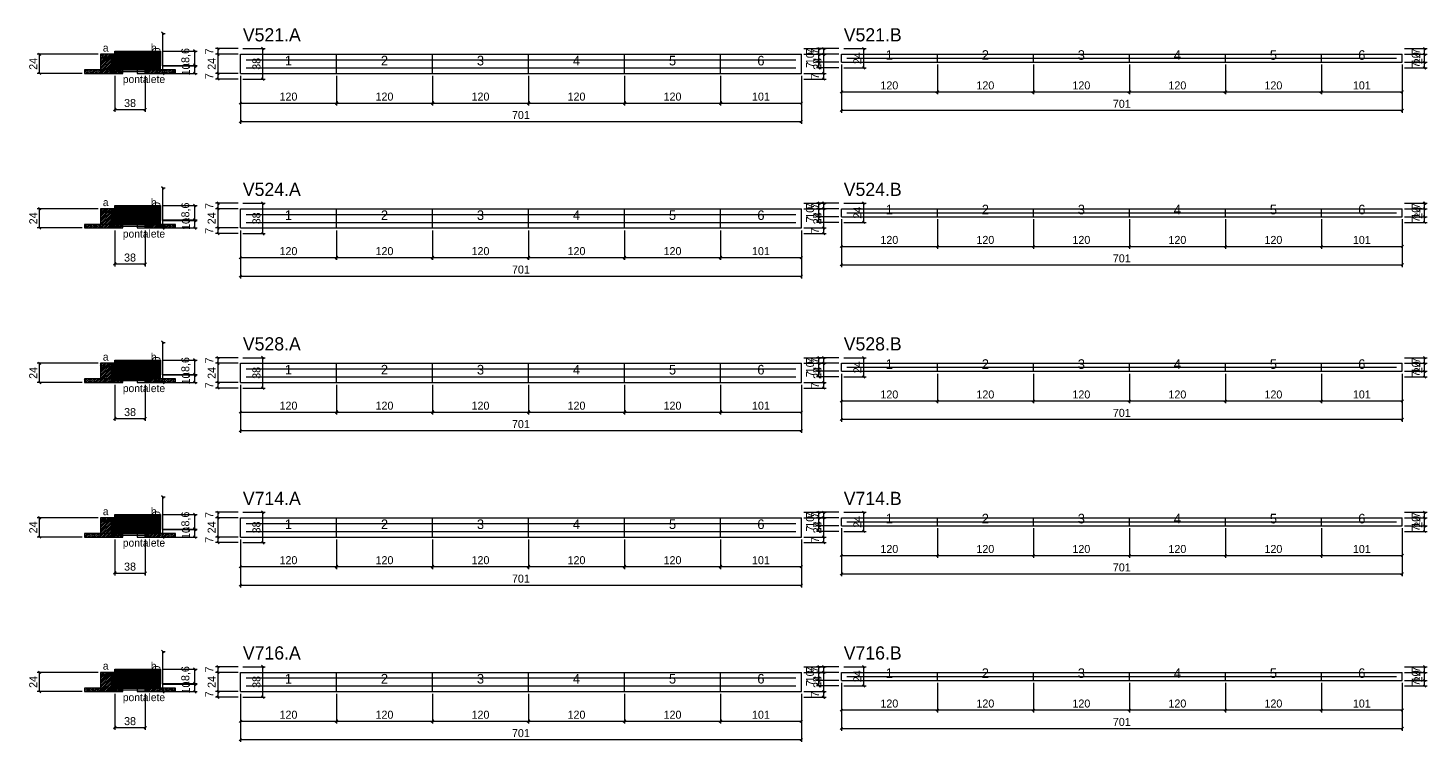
# Model space of a CAD drawing. Extents: x -10500 to 3070, y -6649 to 1250.
# Drawn here: x -69 to 1680, y -1631 to -739 of the extents above; entities that cross this region are included whole.
import ezdxf
from ezdxf.enums import TextEntityAlignment as Align

# ---------------------------------------------------------------- set-up
doc = ezdxf.new("R2010")
doc.units = 0
for name, color, linetype in [('5', 5, 'Continuous'), ('CONCRETO', 251, 'Continuous'), ('COTA', 241, 'Continuous'), ('detalhes', 7, 'Continuous'), ('ESTRUTURACAO', 7, 'Continuous'), ('Hachura', 251, 'Continuous'), ('Madeira', 126, 'Continuous'), ('NOMENCLATURA', 7, 'Continuous'), ('Painéis', 200, 'Continuous'), ('SARR_2.2x7', 40, 'Continuous')]:
    doc.layers.add(name, color=color, linetype=linetype)
doc.dimstyles.new('PAINEL', dxfattribs={"dimtxt": 10, "dimasz": 3, "dimexe": 3, "dimexo": 3, "dimgap": 3, "dimtad": 1, "dimblk": 'OBLIQUE', "dimblk1": 'OBLIQUE', "dimcen": 2.5, "dimclrd": 4, "dimclre": 4, "dimclrt": 240, "dimazin": 3, "dimtfac": 1, "dimtmove": 0, "dimatfit": 3})

# ---------------------------------------------------------------- blocks, each defined once
blk = doc.blocks.new('PAR_ESQ')
for p, q in [((-1, -1), (1, 1)), ((-1, 1), (1, -1))]:
    blk.add_line(p, q)
blk = doc.blocks.new('PAR_FUNDO_ESQ')
for p, q in [((-1, -1), (1, 1)), ((-1, 1), (1, -1))]:
    blk.add_line(p, q)
blk = doc.blocks.new('PAR_FUNDO_DIR')
for p, q in [((-1, -1), (1, 1)), ((-1, 1), (1, -1))]:
    blk.add_line(p, q)
blk = doc.blocks.new('par_int_esq')
for p, q in [((-1, -1), (1, 1)), ((-1, 1), (1, -1))]:
    blk.add_line(p, q)
blk = doc.blocks.new('par_int_dir')
for p, q in [((-1, -1), (1, 1)), ((-1, 1), (1, -1))]:
    blk.add_line(p, q)
blk = doc.blocks.new('_OBLIQUE')
at = {"color": 0, "linetype": 'BYBLOCK'}
blk.add_line((-0.5, -0.5), (0.5, 0.5), dxfattribs=at)

msp = doc.modelspace()

# ---------------------------------------------------------------- hatches: boundary and pattern name
at = {"layer": 'COTA'}
h = msp.add_hatch(dxfattribs=at)
h.set_pattern_fill('ANSI31', scale=0.4)
h.paths.add_polyline_path([(40, -788), (40, -768), (97, -768), (97, -786.6), (78, -786.6), (78, -788)])
h = msp.add_hatch(dxfattribs=at)
h.set_pattern_fill('ANSI31', scale=0.4)
h.paths.add_polyline_path([(40, -981), (40, -961), (97, -961), (97, -979.6), (78, -979.6), (78, -981)])
h = msp.add_hatch(dxfattribs=at)
h.set_pattern_fill('ANSI31', scale=0.4)
h.paths.add_polyline_path([(40, -1174), (40, -1154), (97, -1154), (97, -1172.6), (78, -1172.6), (78, -1174)])
h = msp.add_hatch(dxfattribs=at)
h.set_pattern_fill('ANSI31', scale=0.4)
h.paths.add_polyline_path([(40, -1367), (40, -1347), (97, -1347), (97, -1365.6), (78, -1365.6), (78, -1367)])
h = msp.add_hatch(dxfattribs=at)
h.set_pattern_fill('ANSI31', scale=0.4)
h.paths.add_polyline_path([(40, -1560), (40, -1540), (97, -1540), (97, -1558.6), (78, -1558.6), (78, -1560)])
at = {"layer": 'Hachura'}
h = msp.add_hatch(dxfattribs=at)
h.set_pattern_fill('ANSI31', scale=0.5)
h.paths.add_polyline_path([(22, -796), (36, -796), (36, -772), (22, -772)])
h = msp.add_hatch(dxfattribs=at)
h.set_pattern_fill('ANSI31', scale=0.5)
h.paths.add_polyline_path([(22, -776.4), (36, -776.4), (36, -772), (22, -772)])
h = msp.add_hatch(dxfattribs=at)
h.set_pattern_fill('SOLID')
h.paths.add_polyline_path([(36, -796), (40, -796), (40, -772), (36, -772)])
h = msp.add_hatch(dxfattribs=at)
h.set_pattern_fill('SOLID')
h.paths.add_polyline_path([(78, -796), (82, -796), (82, -786), (78, -786)])
h = msp.add_hatch(dxfattribs=at)
h.set_pattern_fill('SOLID')
h.paths.add_polyline_path([(78, -786), (97, -786), (97, -792), (78, -792)])
h = msp.add_hatch(dxfattribs=at)
h.set_pattern_fill('ANSI31', scale=0.5)
h.paths.add_polyline_path([(82, -796), (96, -796), (96, -786), (82, -786)])
h = msp.add_hatch(dxfattribs=at)
h.set_pattern_fill('ANSI31', scale=0.5)
h.paths.add_polyline_path([(82, -790.4), (96, -790.4), (96, -786), (82, -786)])
h = msp.add_hatch(dxfattribs=at)
h.set_pattern_fill('ANSI31', scale=0.5)
h.paths.add_polyline_path([(2, -796), (22, -796), (22, -791.6), (2, -791.6)])
h = msp.add_hatch(dxfattribs=at)
h.set_pattern_fill('SOLID')
h.paths.add_polyline_path([(40, -791.6), (78, -791.6), (78, -788), (40, -788)])
h = msp.add_hatch(dxfattribs=at)
h.set_pattern_fill('ANSI31', scale=0.5)
h.paths.add_polyline_path([(40, -796), (50, -796), (50, -791.6), (40, -791.6)])
h = msp.add_hatch(dxfattribs=at)
h.set_pattern_fill('ANSI31', scale=0.5)
h.paths.add_polyline_path([(96, -796), (116, -796), (116, -791.6), (96, -791.6)])
h = msp.add_hatch(dxfattribs=at)
h.set_pattern_fill('ANSI31', scale=0.5)
h.paths.add_polyline_path([(22, -989), (36, -989), (36, -965), (22, -965)])
h = msp.add_hatch(dxfattribs=at)
h.set_pattern_fill('ANSI31', scale=0.5)
h.paths.add_polyline_path([(22, -969.4), (36, -969.4), (36, -965), (22, -965)])
h = msp.add_hatch(dxfattribs=at)
h.set_pattern_fill('SOLID')
h.paths.add_polyline_path([(36, -989), (40, -989), (40, -965), (36, -965)])
h = msp.add_hatch(dxfattribs=at)
h.set_pattern_fill('SOLID')
h.paths.add_polyline_path([(78, -989), (82, -989), (82, -979), (78, -979)])
h = msp.add_hatch(dxfattribs=at)
h.set_pattern_fill('SOLID')
h.paths.add_polyline_path([(78, -979), (97, -979), (97, -985), (78, -985)])
h = msp.add_hatch(dxfattribs=at)
h.set_pattern_fill('ANSI31', scale=0.5)
h.paths.add_polyline_path([(82, -989), (96, -989), (96, -979), (82, -979)])
h = msp.add_hatch(dxfattribs=at)
h.set_pattern_fill('ANSI31', scale=0.5)
h.paths.add_polyline_path([(82, -983.4), (96, -983.4), (96, -979), (82, -979)])
h = msp.add_hatch(dxfattribs=at)
h.set_pattern_fill('ANSI31', scale=0.5)
h.paths.add_polyline_path([(2, -989), (22, -989), (22, -984.6), (2, -984.6)])
h = msp.add_hatch(dxfattribs=at)
h.set_pattern_fill('SOLID')
h.paths.add_polyline_path([(40, -984.6), (78, -984.6), (78, -981), (40, -981)])
h = msp.add_hatch(dxfattribs=at)
h.set_pattern_fill('ANSI31', scale=0.5)
h.paths.add_polyline_path([(40, -989), (50, -989), (50, -984.6), (40, -984.6)])
h = msp.add_hatch(dxfattribs=at)
h.set_pattern_fill('ANSI31', scale=0.5)
h.paths.add_polyline_path([(96, -989), (116, -989), (116, -984.6), (96, -984.6)])
h = msp.add_hatch(dxfattribs=at)
h.set_pattern_fill('ANSI31', scale=0.5)
h.paths.add_polyline_path([(22, -1182), (36, -1182), (36, -1158), (22, -1158)])
h = msp.add_hatch(dxfattribs=at)
h.set_pattern_fill('ANSI31', scale=0.5)
h.paths.add_polyline_path([(22, -1162.4), (36, -1162.4), (36, -1158), (22, -1158)])
h = msp.add_hatch(dxfattribs=at)
h.set_pattern_fill('SOLID')
h.paths.add_polyline_path([(36, -1182), (40, -1182), (40, -1158), (36, -1158)])
h = msp.add_hatch(dxfattribs=at)
h.set_pattern_fill('ANSI31', scale=0.5)
h.paths.add_polyline_path([(2, -1182), (22, -1182), (22, -1177.6), (2, -1177.6)])
h = msp.add_hatch(dxfattribs=at)
h.set_pattern_fill('SOLID')
h.paths.add_polyline_path([(40, -1177.6), (78, -1177.6), (78, -1174), (40, -1174)])
h = msp.add_hatch(dxfattribs=at)
h.set_pattern_fill('ANSI31', scale=0.5)
h.paths.add_polyline_path([(40, -1182), (50, -1182), (50, -1177.6), (40, -1177.6)])
h = msp.add_hatch(dxfattribs=at)
h.set_pattern_fill('SOLID')
h.paths.add_polyline_path([(78, -1182), (82, -1182), (82, -1172), (78, -1172)])
h = msp.add_hatch(dxfattribs=at)
h.set_pattern_fill('SOLID')
h.paths.add_polyline_path([(78, -1172), (97, -1172), (97, -1178), (78, -1178)])
h = msp.add_hatch(dxfattribs=at)
h.set_pattern_fill('ANSI31', scale=0.5)
h.paths.add_polyline_path([(82, -1182), (96, -1182), (96, -1172), (82, -1172)])
h = msp.add_hatch(dxfattribs=at)
h.set_pattern_fill('ANSI31', scale=0.5)
h.paths.add_polyline_path([(82, -1176.4), (96, -1176.4), (96, -1172), (82, -1172)])
h = msp.add_hatch(dxfattribs=at)
h.set_pattern_fill('ANSI31', scale=0.5)
h.paths.add_polyline_path([(96, -1182), (116, -1182), (116, -1177.6), (96, -1177.6)])
h = msp.add_hatch(dxfattribs=at)
h.set_pattern_fill('ANSI31', scale=0.5)
h.paths.add_polyline_path([(22, -1375), (36, -1375), (36, -1351), (22, -1351)])
h = msp.add_hatch(dxfattribs=at)
h.set_pattern_fill('ANSI31', scale=0.5)
h.paths.add_polyline_path([(22, -1355.4), (36, -1355.4), (36, -1351), (22, -1351)])
h = msp.add_hatch(dxfattribs=at)
h.set_pattern_fill('SOLID')
h.paths.add_polyline_path([(36, -1375), (40, -1375), (40, -1351), (36, -1351)])
h = msp.add_hatch(dxfattribs=at)
h.set_pattern_fill('ANSI31', scale=0.5)
h.paths.add_polyline_path([(2, -1375), (22, -1375), (22, -1370.6), (2, -1370.6)])
h = msp.add_hatch(dxfattribs=at)
h.set_pattern_fill('SOLID')
h.paths.add_polyline_path([(40, -1370.6), (78, -1370.6), (78, -1367), (40, -1367)])
h = msp.add_hatch(dxfattribs=at)
h.set_pattern_fill('ANSI31', scale=0.5)
h.paths.add_polyline_path([(40, -1375), (50, -1375), (50, -1370.6), (40, -1370.6)])
h = msp.add_hatch(dxfattribs=at)
h.set_pattern_fill('SOLID')
h.paths.add_polyline_path([(78, -1375), (82, -1375), (82, -1365), (78, -1365)])
h = msp.add_hatch(dxfattribs=at)
h.set_pattern_fill('SOLID')
h.paths.add_polyline_path([(78, -1365), (97, -1365), (97, -1371), (78, -1371)])
h = msp.add_hatch(dxfattribs=at)
h.set_pattern_fill('ANSI31', scale=0.5)
h.paths.add_polyline_path([(82, -1375), (96, -1375), (96, -1365), (82, -1365)])
h = msp.add_hatch(dxfattribs=at)
h.set_pattern_fill('ANSI31', scale=0.5)
h.paths.add_polyline_path([(82, -1369.4), (96, -1369.4), (96, -1365), (82, -1365)])
h = msp.add_hatch(dxfattribs=at)
h.set_pattern_fill('ANSI31', scale=0.5)
h.paths.add_polyline_path([(96, -1375), (116, -1375), (116, -1370.6), (96, -1370.6)])
h = msp.add_hatch(dxfattribs=at)
h.set_pattern_fill('ANSI31', scale=0.5)
h.paths.add_polyline_path([(22, -1568), (36, -1568), (36, -1544), (22, -1544)])
h = msp.add_hatch(dxfattribs=at)
h.set_pattern_fill('ANSI31', scale=0.5)
h.paths.add_polyline_path([(22, -1548.4), (36, -1548.4), (36, -1544), (22, -1544)])
h = msp.add_hatch(dxfattribs=at)
h.set_pattern_fill('SOLID')
h.paths.add_polyline_path([(36, -1568), (40, -1568), (40, -1544), (36, -1544)])
h = msp.add_hatch(dxfattribs=at)
h.set_pattern_fill('ANSI31', scale=0.5)
h.paths.add_polyline_path([(2, -1568), (22, -1568), (22, -1563.6), (2, -1563.6)])
h = msp.add_hatch(dxfattribs=at)
h.set_pattern_fill('SOLID')
h.paths.add_polyline_path([(40, -1563.6), (78, -1563.6), (78, -1560), (40, -1560)])
h = msp.add_hatch(dxfattribs=at)
h.set_pattern_fill('ANSI31', scale=0.5)
h.paths.add_polyline_path([(40, -1568), (50, -1568), (50, -1563.6), (40, -1563.6)])
h = msp.add_hatch(dxfattribs=at)
h.set_pattern_fill('SOLID')
h.paths.add_polyline_path([(78, -1568), (82, -1568), (82, -1558), (78, -1558)])
h = msp.add_hatch(dxfattribs=at)
h.set_pattern_fill('SOLID')
h.paths.add_polyline_path([(78, -1558), (97, -1558), (97, -1564), (78, -1564)])
h = msp.add_hatch(dxfattribs=at)
h.set_pattern_fill('ANSI31', scale=0.5)
h.paths.add_polyline_path([(82, -1568), (96, -1568), (96, -1558), (82, -1558)])
h = msp.add_hatch(dxfattribs=at)
h.set_pattern_fill('ANSI31', scale=0.5)
h.paths.add_polyline_path([(82, -1562.4), (96, -1562.4), (96, -1558), (82, -1558)])
h = msp.add_hatch(dxfattribs=at)
h.set_pattern_fill('ANSI31', scale=0.5)
h.paths.add_polyline_path([(96, -1568), (116, -1568), (116, -1563.6), (96, -1563.6)])
at = {"layer": 'HACHURACONCRETO'}
h = msp.add_hatch(dxfattribs=at)
h.set_pattern_fill('ANSI31', scale=0.3)
h.paths.add_polyline_path([(40, -791.6), (78, -791.6), (78, -786), (40, -786)])
h = msp.add_hatch(dxfattribs=at)
h.set_pattern_fill('ANSI31', scale=0.3)
h.paths.add_polyline_path([(40, -984.6), (78, -984.6), (78, -979), (40, -979)])
h = msp.add_hatch(dxfattribs=at)
h.set_pattern_fill('ANSI31', scale=0.3)
h.paths.add_polyline_path([(40, -1177.6), (78, -1177.6), (78, -1172), (40, -1172)])
h = msp.add_hatch(dxfattribs=at)
h.set_pattern_fill('ANSI31', scale=0.3)
h.paths.add_polyline_path([(40, -1370.6), (78, -1370.6), (78, -1365), (40, -1365)])
h = msp.add_hatch(dxfattribs=at)
h.set_pattern_fill('ANSI31', scale=0.3)
h.paths.add_polyline_path([(40, -1563.6), (78, -1563.6), (78, -1558), (40, -1558)])

# ---------------------------------------------------------------- linework, layer by layer
at = {"layer": 'BARRA_ANCORAGEM'}
for p, q in [((40, -788.3), (78, -788.3)), ((40, -790.3), (40, -788.3)), ((40, -790.3), (78, -790.3)), ((40, -791.7), (78, -791.7)), ((40, -793.7), (40, -791.7)), ((40, -793.7), (78, -793.7)), ((78, -790.3), (78, -788.3)), ((78, -793.7), (78, -791.7)), ((40, -981.3), (78, -981.3)), ((40, -983.3), (40, -981.3)), ((40, -983.3), (78, -983.3)), ((40, -984.7), (78, -984.7)), ((40, -986.7), (40, -984.7)), ((40, -986.7), (78, -986.7)), ((78, -983.3), (78, -981.3)), ((78, -986.7), (78, -984.7)), ((40, -1174.3), (78, -1174.3)), ((40, -1176.3), (40, -1174.3)), ((40, -1176.3), (78, -1176.3)), ((40, -1177.7), (78, -1177.7)), ((40, -1179.7), (40, -1177.7)), ((40, -1179.7), (78, -1179.7)), ((78, -1176.3), (78, -1174.3)), ((78, -1179.7), (78, -1177.7)), ((40, -1367.3), (78, -1367.3)), ((40, -1369.3), (40, -1367.3)), ((40, -1369.3), (78, -1369.3)), ((40, -1370.7), (78, -1370.7)), ((40, -1372.7), (40, -1370.7)), ((40, -1372.7), (78, -1372.7)), ((78, -1369.3), (78, -1367.3)), ((78, -1372.7), (78, -1370.7)), ((40, -1560.3), (78, -1560.3)), ((40, -1562.3), (40, -1560.3)), ((40, -1562.3), (78, -1562.3)), ((40, -1563.7), (78, -1563.7)), ((40, -1565.7), (40, -1563.7)), ((40, -1565.7), (78, -1565.7)), ((78, -1562.3), (78, -1560.3)), ((78, -1565.7), (78, -1563.7))]:
    msp.add_line(p, q, dxfattribs=at)
at = {"layer": 'CONCRETO'}
for points in [[(40, -788), (40, -768), (97, -768), (97, -786.6), (78, -786.6), (78, -788)], [(40, -981), (40, -961), (97, -961), (97, -979.6), (78, -979.6), (78, -981)], [(40, -1174), (40, -1154), (97, -1154), (97, -1172.6), (78, -1172.6), (78, -1174)], [(40, -1367), (40, -1347), (97, -1347), (97, -1365.6), (78, -1365.6), (78, -1367)], [(40, -1560), (40, -1540), (97, -1540), (97, -1558.6), (78, -1558.6), (78, -1560)]]:
    msp.add_lwpolyline(points, close=True, dxfattribs=at)
at = {"layer": 'HACHURACONCRETO'}
for points in [[(40, -791.6), (78, -791.6), (78, -786), (40, -786)], [(40, -984.6), (78, -984.6), (78, -979), (40, -979)], [(40, -1177.6), (78, -1177.6), (78, -1172), (40, -1172)], [(40, -1370.6), (78, -1370.6), (78, -1365), (40, -1365)], [(40, -1563.6), (78, -1563.6), (78, -1558), (40, -1558)]]:
    msp.add_lwpolyline(points, close=True, dxfattribs=at)
at = {"layer": 'Madeira'}
for points in [[(22, -796), (36, -796), (36, -772), (22, -772)], [(22, -776.4), (36, -776.4), (36, -772), (22, -772)], [(82, -796), (96, -796), (96, -786), (82, -786)], [(82, -790.4), (96, -790.4), (96, -786), (82, -786)], [(2, -796), (22, -796), (22, -791.6), (2, -791.6)], [(22, -796), (36, -796), (36, -791.6), (22, -791.6)], [(40, -796), (50, -796), (50, -791.6), (40, -791.6)], [(68, -796), (78, -796), (78, -791.6), (68, -791.6)], [(96, -796), (116, -796), (116, -791.6), (96, -791.6)], [(22, -989), (36, -989), (36, -965), (22, -965)], [(22, -969.4), (36, -969.4), (36, -965), (22, -965)], [(82, -989), (96, -989), (96, -979), (82, -979)], [(82, -983.4), (96, -983.4), (96, -979), (82, -979)], [(2, -989), (22, -989), (22, -984.6), (2, -984.6)], [(22, -989), (36, -989), (36, -984.6), (22, -984.6)], [(40, -989), (50, -989), (50, -984.6), (40, -984.6)], [(68, -989), (78, -989), (78, -984.6), (68, -984.6)], [(96, -989), (116, -989), (116, -984.6), (96, -984.6)], [(22, -1182), (36, -1182), (36, -1158), (22, -1158)], [(22, -1162.4), (36, -1162.4), (36, -1158), (22, -1158)], [(2, -1182), (22, -1182), (22, -1177.6), (2, -1177.6)], [(22, -1182), (36, -1182), (36, -1177.6), (22, -1177.6)], [(40, -1182), (50, -1182), (50, -1177.6), (40, -1177.6)], [(68, -1182), (78, -1182), (78, -1177.6), (68, -1177.6)], [(82, -1182), (96, -1182), (96, -1172), (82, -1172)], [(82, -1176.4), (96, -1176.4), (96, -1172), (82, -1172)], [(96, -1182), (116, -1182), (116, -1177.6), (96, -1177.6)], [(22, -1375), (36, -1375), (36, -1351), (22, -1351)], [(22, -1355.4), (36, -1355.4), (36, -1351), (22, -1351)], [(2, -1375), (22, -1375), (22, -1370.6), (2, -1370.6)], [(22, -1375), (36, -1375), (36, -1370.6), (22, -1370.6)], [(40, -1375), (50, -1375), (50, -1370.6), (40, -1370.6)], [(68, -1375), (78, -1375), (78, -1370.6), (68, -1370.6)], [(82, -1375), (96, -1375), (96, -1365), (82, -1365)], [(82, -1369.4), (96, -1369.4), (96, -1365), (82, -1365)], [(96, -1375), (116, -1375), (116, -1370.6), (96, -1370.6)], [(22, -1568), (36, -1568), (36, -1544), (22, -1544)], [(22, -1548.4), (36, -1548.4), (36, -1544), (22, -1544)], [(2, -1568), (22, -1568), (22, -1563.6), (2, -1563.6)], [(22, -1568), (36, -1568), (36, -1563.6), (22, -1563.6)], [(40, -1568), (50, -1568), (50, -1563.6), (40, -1563.6)], [(68, -1568), (78, -1568), (78, -1563.6), (68, -1563.6)], [(82, -1568), (96, -1568), (96, -1558), (82, -1558)], [(82, -1562.4), (96, -1562.4), (96, -1558), (82, -1558)], [(96, -1568), (116, -1568), (116, -1563.6), (96, -1563.6)]]:
    msp.add_lwpolyline(points, close=True, dxfattribs=at)
at = {"layer": 'Painéis'}
for p, q in [((197, -772), (317, -772)), ((197, -796), (197, -772)), ((317, -796), (317, -772)), ((317, -796), (317, -772)), ((317, -772), (437, -772)), ((317, -796), (317, -772)), ((437, -796), (437, -772)), ((437, -796), (437, -772)), ((437, -772), (557, -772)), ((437, -796), (437, -772)), ((557, -796), (557, -772)), ((557, -796), (557, -772)), ((557, -772), (677, -772)), ((557, -796), (557, -772)), ((677, -796), (677, -772)), ((677, -796), (677, -772)), ((677, -772), (797, -772)), ((677, -796), (677, -772)), ((797, -796), (797, -772)), ((797, -796), (797, -772)), ((797, -772), (898, -772)), ((797, -796), (797, -772)), ((898, -796), (898, -772)), ((948, -772), (1068, -772)), ((948, -782), (948, -772)), ((948, -782), (1068, -782)), ((1068, -782), (1068, -772)), ((1068, -782), (1068, -772)), ((1068, -772), (1188, -772)), ((1068, -782), (1068, -772)), ((1068, -782), (1188, -782)), ((1188, -782), (1188, -772)), ((1188, -782), (1188, -772)), ((1188, -772), (1308, -772)), ((1188, -782), (1188, -772)), ((1188, -782), (1308, -782)), ((1308, -782), (1308, -772)), ((1308, -782), (1308, -772)), ((1308, -772), (1428, -772)), ((1308, -782), (1308, -772)), ((1308, -782), (1428, -782)), ((1428, -782), (1428, -772)), ((1428, -782), (1428, -772)), ((1428, -772), (1548, -772)), ((1428, -782), (1428, -772)), ((1428, -782), (1548, -782)), ((1548, -782), (1548, -772)), ((1548, -782), (1548, -772)), ((1548, -772), (1649, -772)), ((1548, -782), (1548, -772)), ((1548, -782), (1649, -782)), ((1649, -782), (1649, -772)), ((197, -796), (317, -796)), ((317, -796), (437, -796)), ((437, -796), (557, -796)), ((557, -796), (677, -796)), ((677, -796), (797, -796)), ((797, -796), (898, -796)), ((197, -965), (317, -965)), ((197, -989), (197, -965)), ((317, -989), (317, -965)), ((317, -989), (317, -965)), ((317, -965), (437, -965)), ((317, -989), (317, -965)), ((437, -989), (437, -965)), ((437, -989), (437, -965)), ((437, -965), (557, -965)), ((437, -989), (437, -965)), ((557, -989), (557, -965)), ((557, -989), (557, -965)), ((557, -965), (677, -965)), ((557, -989), (557, -965)), ((677, -989), (677, -965)), ((677, -989), (677, -965)), ((677, -965), (797, -965)), ((677, -989), (677, -965)), ((797, -989), (797, -965)), ((797, -989), (797, -965)), ((797, -965), (898, -965)), ((797, -989), (797, -965)), ((898, -989), (898, -965)), ((948, -965), (1068, -965)), ((948, -975), (948, -965)), ((948, -975), (1068, -975)), ((1068, -975), (1068, -965)), ((1068, -975), (1068, -965)), ((1068, -965), (1188, -965)), ((1068, -975), (1068, -965)), ((1068, -975), (1188, -975)), ((1188, -975), (1188, -965)), ((1188, -975), (1188, -965)), ((1188, -965), (1308, -965)), ((1188, -975), (1188, -965)), ((1188, -975), (1308, -975)), ((1308, -975), (1308, -965)), ((1308, -975), (1308, -965)), ((1308, -965), (1428, -965)), ((1308, -975), (1308, -965)), ((1308, -975), (1428, -975)), ((1428, -975), (1428, -965)), ((1428, -975), (1428, -965)), ((1428, -965), (1548, -965)), ((1428, -975), (1428, -965)), ((1428, -975), (1548, -975)), ((1548, -975), (1548, -965)), ((1548, -975), (1548, -965)), ((1548, -965), (1649, -965)), ((1548, -975), (1548, -965)), ((1548, -975), (1649, -975)), ((1649, -975), (1649, -965)), ((197, -989), (317, -989)), ((317, -989), (437, -989)), ((437, -989), (557, -989)), ((557, -989), (677, -989)), ((677, -989), (797, -989)), ((797, -989), (898, -989)), ((197, -1158), (317, -1158)), ((197, -1182), (197, -1158)), ((317, -1182), (317, -1158)), ((317, -1182), (317, -1158)), ((317, -1158), (437, -1158)), ((317, -1182), (317, -1158)), ((437, -1182), (437, -1158)), ((437, -1182), (437, -1158)), ((437, -1158), (557, -1158)), ((437, -1182), (437, -1158)), ((557, -1182), (557, -1158)), ((557, -1182), (557, -1158)), ((557, -1158), (677, -1158)), ((557, -1182), (557, -1158)), ((677, -1182), (677, -1158)), ((677, -1182), (677, -1158)), ((677, -1158), (797, -1158)), ((677, -1182), (677, -1158)), ((797, -1182), (797, -1158)), ((797, -1182), (797, -1158)), ((797, -1158), (898, -1158)), ((797, -1182), (797, -1158)), ((898, -1182), (898, -1158)), ((948, -1158), (1068, -1158)), ((948, -1168), (948, -1158)), ((948, -1168), (1068, -1168)), ((1068, -1168), (1068, -1158)), ((1068, -1168), (1068, -1158)), ((1068, -1158), (1188, -1158)), ((1068, -1168), (1068, -1158)), ((1068, -1168), (1188, -1168)), ((1188, -1168), (1188, -1158)), ((1188, -1168), (1188, -1158)), ((1188, -1158), (1308, -1158)), ((1188, -1168), (1188, -1158)), ((1188, -1168), (1308, -1168)), ((1308, -1168), (1308, -1158)), ((1308, -1168), (1308, -1158)), ((1308, -1158), (1428, -1158)), ((1308, -1168), (1308, -1158)), ((1308, -1168), (1428, -1168)), ((1428, -1168), (1428, -1158)), ((1428, -1168), (1428, -1158)), ((1428, -1158), (1548, -1158)), ((1428, -1168), (1428, -1158)), ((1428, -1168), (1548, -1168)), ((1548, -1168), (1548, -1158)), ((1548, -1168), (1548, -1158)), ((1548, -1158), (1649, -1158)), ((1548, -1168), (1548, -1158)), ((1548, -1168), (1649, -1168)), ((1649, -1168), (1649, -1158)), ((197, -1182), (317, -1182)), ((317, -1182), (437, -1182)), ((437, -1182), (557, -1182)), ((557, -1182), (677, -1182)), ((677, -1182), (797, -1182)), ((797, -1182), (898, -1182)), ((197, -1351), (317, -1351)), ((197, -1375), (197, -1351)), ((317, -1375), (317, -1351)), ((317, -1375), (317, -1351)), ((317, -1351), (437, -1351)), ((317, -1375), (317, -1351)), ((437, -1375), (437, -1351)), ((437, -1375), (437, -1351)), ((437, -1351), (557, -1351)), ((437, -1375), (437, -1351)), ((557, -1375), (557, -1351)), ((557, -1375), (557, -1351)), ((557, -1351), (677, -1351)), ((557, -1375), (557, -1351)), ((677, -1375), (677, -1351)), ((677, -1375), (677, -1351)), ((677, -1351), (797, -1351)), ((677, -1375), (677, -1351)), ((797, -1375), (797, -1351)), ((797, -1375), (797, -1351)), ((797, -1351), (898, -1351)), ((797, -1375), (797, -1351)), ((898, -1375), (898, -1351)), ((948, -1351), (1068, -1351)), ((948, -1361), (948, -1351)), ((948, -1361), (1068, -1361)), ((1068, -1361), (1068, -1351)), ((1068, -1361), (1068, -1351)), ((1068, -1351), (1188, -1351)), ((1068, -1361), (1068, -1351)), ((1068, -1361), (1188, -1361)), ((1188, -1361), (1188, -1351)), ((1188, -1361), (1188, -1351)), ((1188, -1351), (1308, -1351)), ((1188, -1361), (1188, -1351)), ((1188, -1361), (1308, -1361)), ((1308, -1361), (1308, -1351)), ((1308, -1361), (1308, -1351)), ((1308, -1351), (1428, -1351)), ((1308, -1361), (1308, -1351)), ((1308, -1361), (1428, -1361)), ((1428, -1361), (1428, -1351)), ((1428, -1361), (1428, -1351)), ((1428, -1351), (1548, -1351)), ((1428, -1361), (1428, -1351)), ((1428, -1361), (1548, -1361)), ((1548, -1361), (1548, -1351)), ((1548, -1361), (1548, -1351)), ((1548, -1351), (1649, -1351)), ((1548, -1361), (1548, -1351)), ((1548, -1361), (1649, -1361)), ((1649, -1361), (1649, -1351)), ((197, -1375), (317, -1375)), ((317, -1375), (437, -1375)), ((437, -1375), (557, -1375)), ((557, -1375), (677, -1375)), ((677, -1375), (797, -1375)), ((797, -1375), (898, -1375)), ((197, -1544), (317, -1544)), ((197, -1568), (197, -1544)), ((317, -1568), (317, -1544)), ((317, -1568), (317, -1544)), ((317, -1544), (437, -1544)), ((317, -1568), (317, -1544)), ((437, -1568), (437, -1544)), ((437, -1568), (437, -1544)), ((437, -1544), (557, -1544)), ((437, -1568), (437, -1544)), ((557, -1568), (557, -1544)), ((557, -1568), (557, -1544)), ((557, -1544), (677, -1544)), ((557, -1568), (557, -1544)), ((677, -1568), (677, -1544)), ((677, -1568), (677, -1544)), ((677, -1544), (797, -1544)), ((677, -1568), (677, -1544)), ((797, -1568), (797, -1544)), ((797, -1568), (797, -1544)), ((797, -1544), (898, -1544)), ((797, -1568), (797, -1544)), ((898, -1568), (898, -1544)), ((948, -1544), (1068, -1544)), ((948, -1554), (948, -1544)), ((948, -1554), (1068, -1554)), ((1068, -1554), (1068, -1544)), ((1068, -1554), (1068, -1544)), ((1068, -1544), (1188, -1544)), ((1068, -1554), (1068, -1544)), ((1068, -1554), (1188, -1554)), ((1188, -1554), (1188, -1544)), ((1188, -1554), (1188, -1544)), ((1188, -1544), (1308, -1544)), ((1188, -1554), (1188, -1544)), ((1188, -1554), (1308, -1554)), ((1308, -1554), (1308, -1544)), ((1308, -1554), (1308, -1544)), ((1308, -1544), (1428, -1544)), ((1308, -1554), (1308, -1544)), ((1308, -1554), (1428, -1554)), ((1428, -1554), (1428, -1544)), ((1428, -1554), (1428, -1544)), ((1428, -1544), (1548, -1544)), ((1428, -1554), (1428, -1544)), ((1428, -1554), (1548, -1554)), ((1548, -1554), (1548, -1544)), ((1548, -1554), (1548, -1544)), ((1548, -1544), (1649, -1544)), ((1548, -1554), (1548, -1544)), ((1548, -1554), (1649, -1554)), ((1649, -1554), (1649, -1544)), ((197, -1568), (317, -1568)), ((317, -1568), (437, -1568)), ((437, -1568), (557, -1568)), ((557, -1568), (677, -1568)), ((677, -1568), (797, -1568)), ((797, -1568), (898, -1568))]:
    msp.add_line(p, q, dxfattribs=at)
for points in [[(36, -796), (40, -796), (40, -772), (36, -772)], [(78, -796), (82, -796), (82, -786), (78, -786)], [(78, -786), (97, -786), (97, -786.6), (78, -786.6)], [(40, -791.6), (78, -791.6), (78, -788), (40, -788)], [(36, -989), (40, -989), (40, -965), (36, -965)], [(78, -989), (82, -989), (82, -979), (78, -979)], [(78, -979), (97, -979), (97, -979.6), (78, -979.6)], [(40, -984.6), (78, -984.6), (78, -981), (40, -981)], [(36, -1182), (40, -1182), (40, -1158), (36, -1158)], [(40, -1177.6), (78, -1177.6), (78, -1174), (40, -1174)], [(78, -1182), (82, -1182), (82, -1172), (78, -1172)], [(78, -1172), (97, -1172), (97, -1172.6), (78, -1172.6)], [(36, -1375), (40, -1375), (40, -1351), (36, -1351)], [(40, -1370.6), (78, -1370.6), (78, -1367), (40, -1367)], [(78, -1375), (82, -1375), (82, -1365), (78, -1365)], [(78, -1365), (97, -1365), (97, -1365.6), (78, -1365.6)], [(36, -1568), (40, -1568), (40, -1544), (36, -1544)], [(40, -1563.6), (78, -1563.6), (78, -1560), (40, -1560)], [(78, -1568), (82, -1568), (82, -1558), (78, -1558)], [(78, -1558), (97, -1558), (97, -1558.6), (78, -1558.6)]]:
    msp.add_lwpolyline(points, close=True, dxfattribs=at)
at = {"layer": 'SARR_2.2x7'}
for points in [[(204, -779), (317, -779)], [(204, -779), (317, -779)], [(317, -779), (437, -779)], [(317, -779), (437, -779)], [(437, -779), (557, -779)], [(437, -779), (557, -779)], [(557, -779), (677, -779)], [(557, -779), (677, -779)], [(677, -779), (797, -779)], [(677, -779), (797, -779)], [(797, -779), (891, -779)], [(797, -779), (891, -779)], [(955, -777), (1068, -777)], [(955, -777), (1068, -777)], [(1068, -777), (1188, -777)], [(1068, -777), (1188, -777)], [(1188, -777), (1308, -777)], [(1188, -777), (1308, -777)], [(1308, -777), (1428, -777)], [(1308, -777), (1428, -777)], [(1428, -777), (1548, -777)], [(1428, -777), (1548, -777)], [(1548, -777), (1642, -777)], [(1548, -777), (1642, -777)], [(204, -789), (317, -789)], [(204, -789), (317, -789)], [(317, -789), (437, -789)], [(317, -789), (437, -789)], [(437, -789), (557, -789)], [(437, -789), (557, -789)], [(557, -789), (677, -789)], [(557, -789), (677, -789)], [(677, -789), (797, -789)], [(677, -789), (797, -789)], [(797, -789), (891, -789)], [(797, -789), (891, -789)], [(204, -972), (317, -972)], [(204, -972), (317, -972)], [(317, -972), (437, -972)], [(317, -972), (437, -972)], [(437, -972), (557, -972)], [(437, -972), (557, -972)], [(557, -972), (677, -972)], [(557, -972), (677, -972)], [(677, -972), (797, -972)], [(677, -972), (797, -972)], [(797, -972), (891, -972)], [(797, -972), (891, -972)], [(955, -970), (1068, -970)], [(955, -970), (1068, -970)], [(1068, -970), (1188, -970)], [(1068, -970), (1188, -970)], [(1188, -970), (1308, -970)], [(1188, -970), (1308, -970)], [(1308, -970), (1428, -970)], [(1308, -970), (1428, -970)], [(1428, -970), (1548, -970)], [(1428, -970), (1548, -970)], [(1548, -970), (1642, -970)], [(1548, -970), (1642, -970)], [(204, -982), (317, -982)], [(204, -982), (317, -982)], [(317, -982), (437, -982)], [(317, -982), (437, -982)], [(437, -982), (557, -982)], [(437, -982), (557, -982)], [(557, -982), (677, -982)], [(557, -982), (677, -982)], [(677, -982), (797, -982)], [(677, -982), (797, -982)], [(797, -982), (891, -982)], [(797, -982), (891, -982)], [(204, -1165), (317, -1165)], [(204, -1165), (317, -1165)], [(317, -1165), (437, -1165)], [(317, -1165), (437, -1165)], [(437, -1165), (557, -1165)], [(437, -1165), (557, -1165)], [(557, -1165), (677, -1165)], [(557, -1165), (677, -1165)], [(677, -1165), (797, -1165)], [(677, -1165), (797, -1165)], [(797, -1165), (891, -1165)], [(797, -1165), (891, -1165)], [(955, -1163), (1068, -1163)], [(955, -1163), (1068, -1163)], [(1068, -1163), (1188, -1163)], [(1068, -1163), (1188, -1163)], [(1188, -1163), (1308, -1163)], [(1188, -1163), (1308, -1163)], [(1308, -1163), (1428, -1163)], [(1308, -1163), (1428, -1163)], [(1428, -1163), (1548, -1163)], [(1428, -1163), (1548, -1163)], [(1548, -1163), (1642, -1163)], [(1548, -1163), (1642, -1163)], [(204, -1175), (317, -1175)], [(204, -1175), (317, -1175)], [(317, -1175), (437, -1175)], [(317, -1175), (437, -1175)], [(437, -1175), (557, -1175)], [(437, -1175), (557, -1175)], [(557, -1175), (677, -1175)], [(557, -1175), (677, -1175)], [(677, -1175), (797, -1175)], [(677, -1175), (797, -1175)], [(797, -1175), (891, -1175)], [(797, -1175), (891, -1175)], [(204, -1358), (317, -1358)], [(204, -1358), (317, -1358)], [(317, -1358), (437, -1358)], [(317, -1358), (437, -1358)], [(437, -1358), (557, -1358)], [(437, -1358), (557, -1358)], [(557, -1358), (677, -1358)], [(557, -1358), (677, -1358)], [(677, -1358), (797, -1358)], [(677, -1358), (797, -1358)], [(797, -1358), (891, -1358)], [(797, -1358), (891, -1358)], [(955, -1356), (1068, -1356)], [(955, -1356), (1068, -1356)], [(1068, -1356), (1188, -1356)], [(1068, -1356), (1188, -1356)], [(1188, -1356), (1308, -1356)], [(1188, -1356), (1308, -1356)], [(1308, -1356), (1428, -1356)], [(1308, -1356), (1428, -1356)], [(1428, -1356), (1548, -1356)], [(1428, -1356), (1548, -1356)], [(1548, -1356), (1642, -1356)], [(1548, -1356), (1642, -1356)], [(204, -1368), (317, -1368)], [(204, -1368), (317, -1368)], [(317, -1368), (437, -1368)], [(317, -1368), (437, -1368)], [(437, -1368), (557, -1368)], [(437, -1368), (557, -1368)], [(557, -1368), (677, -1368)], [(557, -1368), (677, -1368)], [(677, -1368), (797, -1368)], [(677, -1368), (797, -1368)], [(797, -1368), (891, -1368)], [(797, -1368), (891, -1368)], [(204, -1551), (317, -1551)], [(204, -1551), (317, -1551)], [(317, -1551), (437, -1551)], [(317, -1551), (437, -1551)], [(437, -1551), (557, -1551)], [(437, -1551), (557, -1551)], [(557, -1551), (677, -1551)], [(557, -1551), (677, -1551)], [(677, -1551), (797, -1551)], [(677, -1551), (797, -1551)], [(797, -1551), (891, -1551)], [(797, -1551), (891, -1551)], [(955, -1549), (1068, -1549)], [(955, -1549), (1068, -1549)], [(1068, -1549), (1188, -1549)], [(1068, -1549), (1188, -1549)], [(1188, -1549), (1308, -1549)], [(1188, -1549), (1308, -1549)], [(1308, -1549), (1428, -1549)], [(1308, -1549), (1428, -1549)], [(1428, -1549), (1548, -1549)], [(1428, -1549), (1548, -1549)], [(1548, -1549), (1642, -1549)], [(1548, -1549), (1642, -1549)], [(204, -1561), (317, -1561)], [(204, -1561), (317, -1561)], [(317, -1561), (437, -1561)], [(317, -1561), (437, -1561)], [(437, -1561), (557, -1561)], [(437, -1561), (557, -1561)], [(557, -1561), (677, -1561)], [(557, -1561), (677, -1561)], [(677, -1561), (797, -1561)], [(677, -1561), (797, -1561)], [(797, -1561), (891, -1561)], [(797, -1561), (891, -1561)]]:
    msp.add_lwpolyline(points, dxfattribs=at)
at = {"layer": 'SARRAFO_2_2X7'}
for p, q in [((36, -781.2), (36, -776.8)), ((36, -776.8), (40, -776.8)), ((36, -781.2), (40, -781.2)), ((36, -791.2), (36, -786.8)), ((36, -786.8), (40, -786.8)), ((40, -781.2), (40, -776.8)), ((40, -791.2), (40, -786.8)), ((36, -791.2), (40, -791.2)), ((78, -793.2), (78, -788.8)), ((78, -788.8), (82, -788.8)), ((78, -793.2), (82, -793.2)), ((82, -793.2), (82, -788.8)), ((36, -974.2), (36, -969.8)), ((36, -969.8), (40, -969.8)), ((36, -974.2), (40, -974.2)), ((40, -974.2), (40, -969.8)), ((36, -984.2), (36, -979.8)), ((36, -979.8), (40, -979.8)), ((36, -984.2), (40, -984.2)), ((40, -984.2), (40, -979.8)), ((78, -986.2), (78, -981.8)), ((78, -981.8), (82, -981.8)), ((78, -986.2), (82, -986.2)), ((82, -986.2), (82, -981.8)), ((36, -1167.2), (36, -1162.8)), ((36, -1162.8), (40, -1162.8)), ((36, -1167.2), (40, -1167.2)), ((40, -1167.2), (40, -1162.8)), ((36, -1177.2), (36, -1172.8)), ((36, -1172.8), (40, -1172.8)), ((36, -1177.2), (40, -1177.2)), ((40, -1177.2), (40, -1172.8)), ((78, -1179.2), (78, -1174.8)), ((78, -1174.8), (82, -1174.8)), ((78, -1179.2), (82, -1179.2)), ((82, -1179.2), (82, -1174.8)), ((36, -1360.2), (36, -1355.8)), ((36, -1355.8), (40, -1355.8)), ((36, -1360.2), (40, -1360.2)), ((40, -1360.2), (40, -1355.8)), ((36, -1370.2), (36, -1365.8)), ((36, -1365.8), (40, -1365.8)), ((36, -1370.2), (40, -1370.2)), ((40, -1370.2), (40, -1365.8)), ((78, -1372.2), (78, -1367.8)), ((78, -1367.8), (82, -1367.8)), ((78, -1372.2), (82, -1372.2)), ((82, -1372.2), (82, -1367.8)), ((36, -1553.2), (36, -1548.8)), ((36, -1548.8), (40, -1548.8)), ((36, -1553.2), (40, -1553.2)), ((40, -1553.2), (40, -1548.8)), ((36, -1563.2), (36, -1558.8)), ((36, -1558.8), (40, -1558.8)), ((36, -1563.2), (40, -1563.2)), ((40, -1563.2), (40, -1558.8)), ((78, -1565.2), (78, -1560.8)), ((78, -1560.8), (82, -1560.8)), ((78, -1565.2), (82, -1565.2)), ((82, -1565.2), (82, -1560.8))]:
    msp.add_line(p, q, dxfattribs=at)

# ---------------------------------------------------------------- block references
at = {"layer": 'Painéis'}
for name, p in [('par_int_esq', (40, -781)), ('PAR_FUNDO_ESQ', (40, -786)), ('par_int_dir', (78, -781)), ('PAR_FUNDO_DIR', (78, -786)), ('PAR_ESQ', (36, -791)), ('par_int_esq', (40, -974)), ('PAR_FUNDO_ESQ', (40, -979)), ('par_int_dir', (78, -974)), ('PAR_FUNDO_DIR', (78, -979)), ('PAR_ESQ', (36, -984)), ('par_int_esq', (40, -1167)), ('PAR_FUNDO_ESQ', (40, -1172)), ('par_int_dir', (78, -1167)), ('PAR_FUNDO_DIR', (78, -1172)), ('PAR_ESQ', (36, -1177)), ('par_int_esq', (40, -1360)), ('par_int_dir', (78, -1360)), ('PAR_ESQ', (36, -1370)), ('PAR_FUNDO_ESQ', (40, -1365)), ('PAR_FUNDO_DIR', (78, -1365)), ('par_int_esq', (40, -1553)), ('par_int_dir', (78, -1553)), ('PAR_ESQ', (36, -1563)), ('PAR_FUNDO_ESQ', (40, -1558)), ('PAR_FUNDO_DIR', (78, -1558))]:
    msp.add_blockref(name, p, dxfattribs=at)

# ---------------------------------------------------------------- texts
at = {"layer": '5'}
for s, p in [('1', (1008, -773)), ('2', (1128, -773)), ('3', (1248, -773)), ('4', (1368, -773)), ('5', (1488, -773)), ('6', (1598.5, -773)), ('1', (257, -780)), ('2', (377, -780)), ('3', (497, -780)), ('4', (617, -780)), ('5', (737, -780)), ('6', (847.5, -780)), ('1', (1008, -966)), ('2', (1128, -966)), ('3', (1248, -966)), ('4', (1368, -966)), ('5', (1488, -966)), ('6', (1598.5, -966)), ('1', (257, -973)), ('2', (377, -973)), ('3', (497, -973)), ('4', (617, -973)), ('5', (737, -973)), ('6', (847.5, -973)), ('1', (1008, -1159)), ('2', (1128, -1159)), ('3', (1248, -1159)), ('4', (1368, -1159)), ('5', (1488, -1159)), ('6', (1598.5, -1159)), ('1', (257, -1166)), ('2', (377, -1166)), ('3', (497, -1166)), ('4', (617, -1166)), ('5', (737, -1166)), ('6', (847.5, -1166)), ('1', (1008, -1352)), ('2', (1128, -1352)), ('3', (1248, -1352)), ('4', (1368, -1352)), ('5', (1488, -1352)), ('6', (1598.5, -1352)), ('1', (257, -1359)), ('2', (377, -1359)), ('3', (497, -1359)), ('4', (617, -1359)), ('5', (737, -1359)), ('6', (847.5, -1359)), ('1', (257, -1552)), ('2', (377, -1552)), ('3', (497, -1552)), ('4', (617, -1552)), ('5', (737, -1552)), ('6', (847.5, -1552)), ('1', (1008, -1545)), ('2', (1128, -1545)), ('3', (1248, -1545)), ('4', (1368, -1545)), ('5', (1488, -1545)), ('6', (1598.5, -1545))]:
    msp.add_text(s, height=12, dxfattribs=at).set_placement(p, align=Align.MIDDLE_CENTER)
at = {"layer": 'detalhes'}
for s, p in [('a', (25, -768.7)), ('b', (85, -768.7)), ('c', (50, -785.5)), ('a', (25, -961.7)), ('b', (85, -961.7)), ('c', (50, -978.5)), ('a', (25, -1154.7)), ('b', (85, -1154.7)), ('c', (50, -1171.5)), ('a', (25, -1347.7)), ('b', (85, -1347.7)), ('c', (50, -1364.5)), ('a', (25, -1540.7)), ('b', (85, -1540.7)), ('c', (50, -1557.5))]:
    msp.add_text(s, height=9.6, dxfattribs=at).set_placement(p)
at = {"layer": 'ESTRUTURACAO'}
for p in [(50, -808), (50, -1001), (50, -1194), (50, -1387), (50, -1580)]:
    msp.add_text('pontalete', height=9.6, dxfattribs=at).set_placement(p)
at = {"layer": 'NOMENCLATURA'}
for s, p in [('V521.A', (200, -756)), ('V521.B', (951, -756)), ('V524.A', (200, -949)), ('V524.B', (951, -949)), ('V528.A', (200, -1142)), ('V528.B', (951, -1142)), ('V714.A', (200, -1335)), ('V714.B', (951, -1335)), ('V716.A', (200, -1528)), ('V716.B', (951, -1528))]:
    msp.add_text(s, height=16.5, dxfattribs=at).set_placement(p)

# ---------------------------------------------------------------- dimensions: what is measured, and where the dimension line sits
at = {"layer": 'COTA'}
for base, p1, p2 in [((100, -796), (96, -796), (96, -746)), ((140, -786.6), (97, -786.6), (97, -768)), ((169, -772), (197, -772), (197, -765)), ((225, -803), (197, -803), (197, -765)), ((926, -803), (898, -803), (898, -765)), ((926, -772), (898, -772), (898, -765)), ((920, -772), (948, -772), (948, -765)), ((976, -789), (948, -789), (948, -765)), ((1677, -789), (1649, -789), (1649, -765)), ((1677, -772), (1649, -772), (1649, -765)), ((-54, -796), (2, -796), (22, -772)), ((140, -796), (96, -796), (96, -786)), ((169, -796), (197, -796), (197, -772)), ((926, -796), (898, -796), (898, -772)), ((920, -782), (948, -782), (948, -772)), ((920, -789), (948, -789), (948, -782)), ((1677, -782), (1649, -782), (1649, -772)), ((1677, -789), (1649, -789), (1649, -782)), ((169, -803), (197, -803), (197, -796)), ((926, -803), (898, -803), (898, -796)), ((100, -989), (96, -989), (96, -939)), ((140, -979.6), (97, -979.6), (97, -961)), ((169, -965), (197, -965), (197, -958)), ((225, -996), (197, -996), (197, -958)), ((926, -996), (898, -996), (898, -958)), ((926, -965), (898, -965), (898, -958)), ((920, -965), (948, -965), (948, -958)), ((976, -982), (948, -982), (948, -958)), ((1677, -982), (1649, -982), (1649, -958)), ((1677, -965), (1649, -965), (1649, -958)), ((-54, -989), (2, -989), (22, -965)), ((140, -989), (96, -989), (96, -979)), ((169, -989), (197, -989), (197, -965)), ((926, -989), (898, -989), (898, -965)), ((920, -975), (948, -975), (948, -965)), ((920, -982), (948, -982), (948, -975)), ((1677, -975), (1649, -975), (1649, -965)), ((1677, -982), (1649, -982), (1649, -975)), ((169, -996), (197, -996), (197, -989)), ((926, -996), (898, -996), (898, -989)), ((100, -1182), (96, -1182), (96, -1132)), ((140, -1172.6), (97, -1172.6), (97, -1154)), ((169, -1158), (197, -1158), (197, -1151)), ((225, -1189), (197, -1189), (197, -1151)), ((926, -1189), (898, -1189), (898, -1151)), ((926, -1158), (898, -1158), (898, -1151)), ((920, -1158), (948, -1158), (948, -1151)), ((976, -1175), (948, -1175), (948, -1151)), ((1677, -1175), (1649, -1175), (1649, -1151)), ((1677, -1158), (1649, -1158), (1649, -1151)), ((-54, -1182), (2, -1182), (22, -1158)), ((140, -1182), (96, -1182), (96, -1172)), ((169, -1182), (197, -1182), (197, -1158)), ((926, -1182), (898, -1182), (898, -1158)), ((920, -1168), (948, -1168), (948, -1158)), ((920, -1175), (948, -1175), (948, -1168)), ((1677, -1168), (1649, -1168), (1649, -1158)), ((1677, -1175), (1649, -1175), (1649, -1168)), ((169, -1189), (197, -1189), (197, -1182)), ((926, -1189), (898, -1189), (898, -1182)), ((100, -1375), (96, -1375), (96, -1325)), ((140, -1365.6), (97, -1365.6), (97, -1347)), ((169, -1351), (197, -1351), (197, -1344)), ((225, -1382), (197, -1382), (197, -1344)), ((926, -1382), (898, -1382), (898, -1344)), ((926, -1351), (898, -1351), (898, -1344)), ((920, -1351), (948, -1351), (948, -1344)), ((976, -1368), (948, -1368), (948, -1344)), ((1677, -1368), (1649, -1368), (1649, -1344)), ((1677, -1351), (1649, -1351), (1649, -1344)), ((-54, -1375), (2, -1375), (22, -1351)), ((140, -1375), (96, -1375), (96, -1365)), ((169, -1375), (197, -1375), (197, -1351)), ((926, -1375), (898, -1375), (898, -1351)), ((920, -1361), (948, -1361), (948, -1351)), ((920, -1368), (948, -1368), (948, -1361)), ((1677, -1361), (1649, -1361), (1649, -1351)), ((1677, -1368), (1649, -1368), (1649, -1361)), ((169, -1382), (197, -1382), (197, -1375)), ((926, -1382), (898, -1382), (898, -1375)), ((100, -1568), (96, -1568), (96, -1518)), ((140, -1558.6), (97, -1558.6), (97, -1540)), ((169, -1544), (197, -1544), (197, -1537)), ((225, -1575), (197, -1575), (197, -1537)), ((926, -1575), (898, -1575), (898, -1537)), ((926, -1544), (898, -1544), (898, -1537)), ((920, -1544), (948, -1544), (948, -1537)), ((976, -1561), (948, -1561), (948, -1537)), ((1677, -1561), (1649, -1561), (1649, -1537)), ((1677, -1544), (1649, -1544), (1649, -1537)), ((-54, -1568), (2, -1568), (22, -1544)), ((140, -1568), (96, -1568), (96, -1558)), ((169, -1568), (197, -1568), (197, -1544)), ((926, -1568), (898, -1568), (898, -1544)), ((920, -1554), (948, -1554), (948, -1544)), ((920, -1561), (948, -1561), (948, -1554)), ((1677, -1554), (1649, -1554), (1649, -1544)), ((1677, -1561), (1649, -1561), (1649, -1554)), ((169, -1575), (197, -1575), (197, -1568)), ((926, -1575), (898, -1575), (898, -1568))]:
    msp.add_linear_dim(base=base, p1=p1, p2=p2, angle=90, dimstyle='PAINEL', dxfattribs=at).render()
for base, p1, p2 in [((948, -819), (948, -782), (1068, -782)), ((948, -842), (948, -782), (1649, -782)), ((1068, -819), (1068, -782), (1188, -782)), ((1188, -819), (1188, -782), (1308, -782)), ((1308, -819), (1308, -782), (1428, -782)), ((1428, -819), (1428, -782), (1548, -782)), ((1548, -819), (1548, -782), (1649, -782)), ((40, -841), (40, -796), (78, -796)), ((197, -833), (197, -796), (317, -796)), ((197, -856), (197, -796), (898, -796)), ((317, -833), (317, -796), (437, -796)), ((437, -833), (437, -796), (557, -796)), ((557, -833), (557, -796), (677, -796)), ((677, -833), (677, -796), (797, -796)), ((797, -833), (797, -796), (898, -796)), ((948, -1012), (948, -975), (1068, -975)), ((948, -1035), (948, -975), (1649, -975)), ((1068, -1012), (1068, -975), (1188, -975)), ((1188, -1012), (1188, -975), (1308, -975)), ((1308, -1012), (1308, -975), (1428, -975)), ((1428, -1012), (1428, -975), (1548, -975)), ((1548, -1012), (1548, -975), (1649, -975)), ((40, -1034), (40, -989), (78, -989)), ((197, -1026), (197, -989), (317, -989)), ((197, -1049), (197, -989), (898, -989)), ((317, -1026), (317, -989), (437, -989)), ((437, -1026), (437, -989), (557, -989)), ((557, -1026), (557, -989), (677, -989)), ((677, -1026), (677, -989), (797, -989)), ((797, -1026), (797, -989), (898, -989)), ((948, -1205), (948, -1168), (1068, -1168)), ((948, -1228), (948, -1168), (1649, -1168)), ((1068, -1205), (1068, -1168), (1188, -1168)), ((1188, -1205), (1188, -1168), (1308, -1168)), ((1308, -1205), (1308, -1168), (1428, -1168)), ((1428, -1205), (1428, -1168), (1548, -1168)), ((1548, -1205), (1548, -1168), (1649, -1168)), ((40, -1227), (40, -1182), (78, -1182)), ((197, -1219), (197, -1182), (317, -1182)), ((197, -1242), (197, -1182), (898, -1182)), ((317, -1219), (317, -1182), (437, -1182)), ((437, -1219), (437, -1182), (557, -1182)), ((557, -1219), (557, -1182), (677, -1182)), ((677, -1219), (677, -1182), (797, -1182)), ((797, -1219), (797, -1182), (898, -1182)), ((948, -1398), (948, -1361), (1068, -1361)), ((948, -1421), (948, -1361), (1649, -1361)), ((1068, -1398), (1068, -1361), (1188, -1361)), ((1188, -1398), (1188, -1361), (1308, -1361)), ((1308, -1398), (1308, -1361), (1428, -1361)), ((1428, -1398), (1428, -1361), (1548, -1361)), ((1548, -1398), (1548, -1361), (1649, -1361)), ((40, -1420), (40, -1375), (78, -1375)), ((197, -1412), (197, -1375), (317, -1375)), ((197, -1435), (197, -1375), (898, -1375)), ((317, -1412), (317, -1375), (437, -1375)), ((437, -1412), (437, -1375), (557, -1375)), ((557, -1412), (557, -1375), (677, -1375)), ((677, -1412), (677, -1375), (797, -1375)), ((797, -1412), (797, -1375), (898, -1375)), ((948, -1591), (948, -1554), (1068, -1554)), ((948, -1614), (948, -1554), (1649, -1554)), ((1068, -1591), (1068, -1554), (1188, -1554)), ((1188, -1591), (1188, -1554), (1308, -1554)), ((1308, -1591), (1308, -1554), (1428, -1554)), ((1428, -1591), (1428, -1554), (1548, -1554)), ((1548, -1591), (1548, -1554), (1649, -1554)), ((40, -1613), (40, -1568), (78, -1568)), ((197, -1605), (197, -1568), (317, -1568)), ((197, -1628), (197, -1568), (898, -1568)), ((317, -1605), (317, -1568), (437, -1568)), ((437, -1605), (437, -1568), (557, -1568)), ((557, -1605), (557, -1568), (677, -1568)), ((677, -1605), (677, -1568), (797, -1568)), ((797, -1605), (797, -1568), (898, -1568))]:
    msp.add_linear_dim(base=base, p1=p1, p2=p2, dimstyle='PAINEL', dxfattribs=at).render()

doc.saveas('drawing.dxf')
